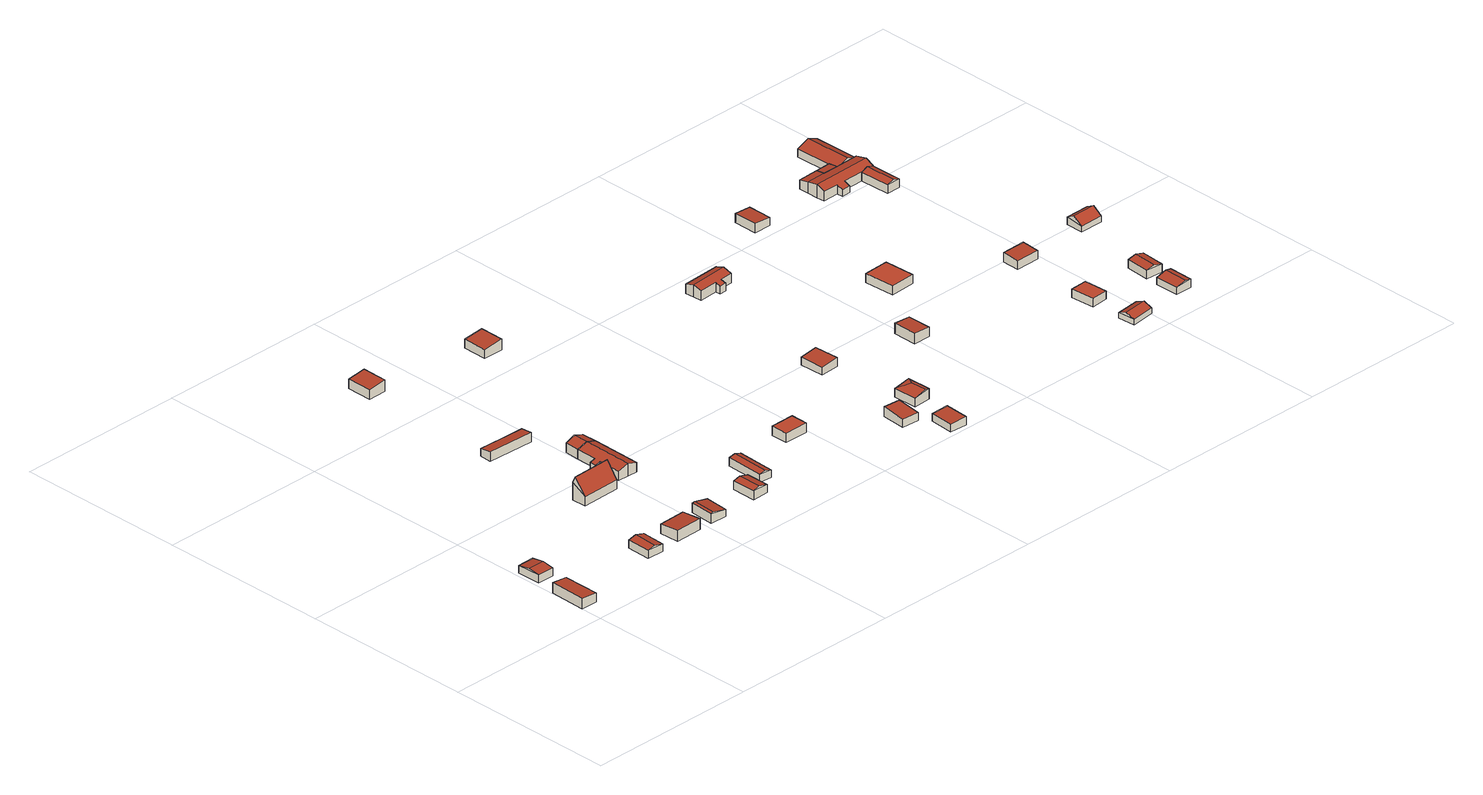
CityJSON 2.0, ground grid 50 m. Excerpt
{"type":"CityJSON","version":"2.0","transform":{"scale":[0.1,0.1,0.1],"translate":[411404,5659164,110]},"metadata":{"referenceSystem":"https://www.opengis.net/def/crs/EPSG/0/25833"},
"CityObjects":{
"building1":{"type":"Building","attributes":{"Dachtyp_tdc":"tdcPolyFlatRoof","Gemeindeschluessel":14612000,"Dachneigung":4.53,"QualitaetDacherkennung":64,"Geometrietyp2DReferenz":"3000","measuredHeight":3.01,"function":"31001_9998","roofType":"2100"},"geometry":[{"type":"Solid","lod":"2","boundaries":[[[[0,1,2,3]],[[1,4,5,2]],[[4,6,7,5]],[[6,0,3,7]],[[6,4,1,0]],[[3,2,5,7]]]],"semantics":{"surfaces":[{"type":"WallSurface"},{"type":"RoofSurface"},{"type":"GroundSurface"}],"values":[[0,0,0,0,1,2]]}}]},
"building2":{"type":"Building","attributes":{"Dachtyp_tdc":"tdcGableRoof","Gemeindeschluessel":14612000,"Dachneigung":10.88,"QualitaetDacherkennung":91,"Geometrietyp2DReferenz":"3000","measuredHeight":2.89,"function":"31001_9998","roofType":"3100"},"geometry":[{"type":"Solid","lod":"2","boundaries":[[[[8,9,10,11]],[[9,12,13,10]],[[12,14,15,13]],[[14,8,11,15]],[[12,9,16]],[[8,14,17]],[[9,8,17,16]],[[14,12,16,17]],[[11,10,13,15]]]],"semantics":{"surfaces":[{"type":"WallSurface"},{"type":"RoofSurface"},{"type":"GroundSurface"}],"values":[[0,0,0,0,0,0,1,1,2]]}}]},
"building3":{"type":"Building","attributes":{"Dachtyp_tdc":"tdcGableRoof","Gemeindeschluessel":14612000,"Dachneigung":15.86,"QualitaetDacherkennung":92,"Geometrietyp2DReferenz":"3000","measuredHeight":2.92,"function":"31001_9998","roofType":"3100"},"geometry":[{"type":"Solid","lod":"2","boundaries":[[[[18,19,20,21]],[[19,22,23,20]],[[22,24,25,23]],[[24,18,21,25]],[[22,19,26]],[[18,24,27]],[[19,18,27,26]],[[24,22,26,27]],[[21,20,23,25]]]],"semantics":{"surfaces":[{"type":"WallSurface"},{"type":"RoofSurface"},{"type":"GroundSurface"}],"values":[[0,0,0,0,0,0,1,1,2]]}}]},
"building4":{"type":"Building","attributes":{"Dachtyp_tdc":"tdcPolyFlatRoof","Gemeindeschluessel":14612000,"Dachneigung":4.8,"QualitaetDacherkennung":93,"Geometrietyp2DReferenz":"3000","measuredHeight":3.27,"function":"31001_9998","roofType":"2100"},"geometry":[{"type":"Solid","lod":"2","boundaries":[[[[28,29,30,31]],[[29,32,33,30]],[[32,34,35,33]],[[34,28,31,35]],[[34,32,29,28]],[[31,30,33,35]]]],"semantics":{"surfaces":[{"type":"WallSurface"},{"type":"RoofSurface"},{"type":"GroundSurface"}],"values":[[0,0,0,0,1,2]]}}]},
"building5":{"type":"Building","attributes":{"Dachtyp_tdc":"tdcGableRoof","Gemeindeschluessel":14612000,"Dachneigung":54.46,"QualitaetDacherkennung":8,"Geometrietyp2DReferenz":"3000","measuredHeight":7.05,"function":"31001_9998","roofType":"3100"},"geometry":[{"type":"Solid","lod":"2","boundaries":[[[[36,37,38,39]],[[37,40,41,38]],[[40,42,43,41]],[[42,36,39,43]],[[40,37,44]],[[36,42,45]],[[37,36,45,44]],[[42,40,44,45]],[[39,38,41,43]]]],"semantics":{"surfaces":[{"type":"WallSurface"},{"type":"RoofSurface"},{"type":"GroundSurface"}],"values":[[0,0,0,0,0,0,1,1,2]]}}]},
"building6":{"type":"Building","attributes":{"Dachtyp_tdc":"tdcGableRoof","Gemeindeschluessel":14612000,"Dachneigung":11.68,"QualitaetDacherkennung":81,"Geometrietyp2DReferenz":"3000","measuredHeight":2.86,"function":"31001_9998","roofType":"3100"},"geometry":[{"type":"Solid","lod":"2","boundaries":[[[[46,47,48,49]],[[47,50,51,48]],[[50,52,53,51]],[[52,46,49,53]],[[50,47,54]],[[46,52,55]],[[47,46,55,54]],[[52,50,54,55]],[[49,48,51,53]]]],"semantics":{"surfaces":[{"type":"WallSurface"},{"type":"RoofSurface"},{"type":"GroundSurface"}],"values":[[0,0,0,0,0,0,1,1,2]]}}]},
"building7":{"type":"Building","attributes":{"Dachtyp_tdc":"tdcPolyFlatRoof","Gemeindeschluessel":14612000,"Dachneigung":7.25,"QualitaetDacherkennung":86,"Geometrietyp2DReferenz":"3000","measuredHeight":2.77,"function":"31001_9998","roofType":"2100"},"geometry":[{"type":"Solid","lod":"2","boundaries":[[[[56,57,58,59]],[[57,60,61,58]],[[60,62,63,61]],[[62,64,65,63]],[[64,62,60,57,56]],[[59,58,61,63,65]],[[64,56,59,65]]]],"semantics":{"surfaces":[{"type":"WallSurface"},{"type":"RoofSurface"},{"type":"GroundSurface"}],"values":[[0,0,0,0,1,2,0]]}}]},
"building8":{"type":"Building","attributes":{"Dachtyp_tdc":"tdcGableRoof","Gemeindeschluessel":14612000,"Dachneigung":17.83,"QualitaetDacherkennung":98,"Geometrietyp2DReferenz":"3000","measuredHeight":3.69,"function":"31001_9998","roofType":"3100"},"geometry":[{"type":"Solid","lod":"2","boundaries":[[[[66,67,68,69]],[[67,70,71,68]],[[70,72,73,71]],[[72,74,75,73]],[[74,76,77,75]],[[76,78,79,77]],[[78,80,81,79]],[[80,82,83,81]],[[82,84,85,83]],[[84,66,69,85]],[[80,78,76,74]],[[74,72,70,67,66,84,82,80]],[[69,68,71,73,75,77,79,81,83,85]]]],"semantics":{"surfaces":[{"type":"WallSurface"},{"type":"RoofSurface"},{"type":"GroundSurface"}],"values":[[0,0,0,0,0,0,0,0,0,0,1,1,2]]}}]},
"building9":{"type":"Building","attributes":{"Dachtyp_tdc":"tdcGableRoof","Gemeindeschluessel":14612000,"Dachneigung":18.16,"QualitaetDacherkennung":98,"Geometrietyp2DReferenz":"3000","measuredHeight":3.71,"function":"31001_9998","roofType":"3100"},"geometry":[{"type":"Solid","lod":"2","boundaries":[[[[86,76,77,87]],[[76,72,73,77]],[[72,88,89,73]],[[88,86,87,89]],[[72,76,74]],[[86,88,90]],[[76,86,90,74]],[[88,72,74,90]],[[87,77,73,89]]]],"semantics":{"surfaces":[{"type":"WallSurface"},{"type":"RoofSurface"},{"type":"GroundSurface"}],"values":[[0,0,0,0,0,0,1,1,2]]}}]},
"building10":{"type":"Building","attributes":{"Dachtyp_tdc":"tdcPolyFlatRoof","Gemeindeschluessel":14612000,"Dachneigung":5.71,"QualitaetDacherkennung":77,"Geometrietyp2DReferenz":"3000","measuredHeight":3.34,"function":"31001_9998","roofType":"2100"},"geometry":[{"type":"Solid","lod":"2","boundaries":[[[[91,92,93,94]],[[92,95,96,93]],[[95,97,98,96]],[[97,91,94,98]],[[97,95,92,91]],[[94,93,96,98]]]],"semantics":{"surfaces":[{"type":"WallSurface"},{"type":"RoofSurface"},{"type":"GroundSurface"}],"values":[[0,0,0,0,1,2]]}}]},
"building11":{"type":"Building","attributes":{"Dachtyp_tdc":"tdcGableRoof","Gemeindeschluessel":14612000,"Dachneigung":14.66,"QualitaetDacherkennung":97,"Geometrietyp2DReferenz":"3000","measuredHeight":2.99,"function":"31001_9998","roofType":"3100"},"geometry":[{"type":"Solid","lod":"2","boundaries":[[[[99,100,101,102]],[[100,103,104,101]],[[103,105,106,104]],[[105,99,102,106]],[[103,100,107]],[[99,105,108]],[[100,99,108,107]],[[105,103,107,108]],[[102,101,104,106]]]],"semantics":{"surfaces":[{"type":"WallSurface"},{"type":"RoofSurface"},{"type":"GroundSurface"}],"values":[[0,0,0,0,0,0,1,1,2]]}}]},
"building12":{"type":"Building","attributes":{"Dachtyp_tdc":"tdcGableRoof","Gemeindeschluessel":14612000,"Dachneigung":17.08,"QualitaetDacherkennung":91,"Geometrietyp2DReferenz":"3000","measuredHeight":2.75,"function":"31001_9998","roofType":"3100"},"geometry":[{"type":"Solid","lod":"2","boundaries":[[[[109,110,111,112]],[[110,113,114,111]],[[113,115,116,114]],[[115,109,112,116]],[[113,110,117]],[[109,115,118]],[[110,109,118,117]],[[115,113,117,118]],[[112,111,114,116]]]],"semantics":{"surfaces":[{"type":"WallSurface"},{"type":"RoofSurface"},{"type":"GroundSurface"}],"values":[[0,0,0,0,0,0,1,1,2]]}}]},
"building13":{"type":"Building","attributes":{"Dachtyp_tdc":"tdcPolyFlatRoof","Gemeindeschluessel":14612000,"Dachneigung":0,"QualitaetDacherkennung":90,"Geometrietyp2DReferenz":"3000","measuredHeight":2.72,"function":"31001_9998","roofType":"1000"},"geometry":[{"type":"Solid","lod":"2","boundaries":[[[[119,120,121,122]],[[120,123,124,121]],[[123,125,126,124]],[[125,119,122,126]],[[125,123,120,119]],[[122,121,124,126]]]],"semantics":{"surfaces":[{"type":"WallSurface"},{"type":"RoofSurface"},{"type":"GroundSurface"}],"values":[[0,0,0,0,1,2]]}}]},
"building14":{"type":"Building","attributes":{"Dachtyp_tdc":"tdcPolyFlatRoof","Gemeindeschluessel":14612000,"Dachneigung":6.57,"QualitaetDacherkennung":87,"Geometrietyp2DReferenz":"3000","measuredHeight":3.23,"function":"31001_9998","roofType":"2100"},"geometry":[{"type":"Solid","lod":"2","boundaries":[[[[127,128,129,130]],[[128,131,132,129]],[[131,133,134,132]],[[133,127,130,134]],[[133,131,128,127]],[[130,129,132,134]]]],"semantics":{"surfaces":[{"type":"WallSurface"},{"type":"RoofSurface"},{"type":"GroundSurface"}],"values":[[0,0,0,0,1,2]]}}]},
"building15":{"type":"Building","attributes":{"Dachtyp_tdc":"tdcPolyFlatRoof","Gemeindeschluessel":14612000,"Dachneigung":4.72,"QualitaetDacherkennung":64,"Geometrietyp2DReferenz":"3000","measuredHeight":2.87,"function":"31001_9998","roofType":"2100"},"geometry":[{"type":"Solid","lod":"2","boundaries":[[[[135,136,137,138]],[[136,139,140,137]],[[139,141,142,140]],[[141,135,138,142]],[[141,139,136,135]],[[138,137,140,142]]]],"semantics":{"surfaces":[{"type":"WallSurface"},{"type":"RoofSurface"},{"type":"GroundSurface"}],"values":[[0,0,0,0,1,2]]}}]},
"building16":{"type":"Building","attributes":{"Dachtyp_tdc":"tdcPolyFlatRoof","Gemeindeschluessel":14612000,"Dachneigung":5.45,"QualitaetDacherkennung":86,"Geometrietyp2DReferenz":"3000","measuredHeight":2.51,"function":"31001_9998","roofType":"2100"},"geometry":[{"type":"Solid","lod":"2","boundaries":[[[[143,144,145,146]],[[144,147,148,145]],[[147,149,150,148]],[[149,143,146,150]],[[149,147,144,143]],[[146,145,148,150]]]],"semantics":{"surfaces":[{"type":"WallSurface"},{"type":"RoofSurface"},{"type":"GroundSurface"}],"values":[[0,0,0,0,1,2]]}}]},
"building17":{"type":"Building","attributes":{"Dachtyp_tdc":"tdcHipAndGableRoof","Gemeindeschluessel":14612000,"Dachneigung":15.4,"QualitaetDacherkennung":24,"Geometrietyp2DReferenz":"3000","measuredHeight":3.42,"function":"31001_9998","roofType":"5000"},"geometry":[{"type":"Solid","lod":"2","boundaries":[[[[151,152,153,154]],[[152,155,156,153]],[[155,157,158,156]],[[157,151,154,158]],[[155,152,159]],[[151,157,160]],[[152,151,160,159]],[[157,155,159,160]],[[154,153,156,158]]]],"semantics":{"surfaces":[{"type":"WallSurface"},{"type":"RoofSurface"},{"type":"GroundSurface"}],"values":[[0,0,0,0,1,0,1,1,2]]}}]},
"building18":{"type":"Building","attributes":{"Dachtyp_tdc":"tdcPolyFlatRoof","Gemeindeschluessel":14612000,"Dachneigung":3.75,"QualitaetDacherkennung":88,"Geometrietyp2DReferenz":"3000","measuredHeight":2.72,"function":"31001_9998","roofType":"2100"},"geometry":[{"type":"Solid","lod":"2","boundaries":[[[[161,162,163,164]],[[162,165,166,163]],[[165,167,168,166]],[[167,161,164,168]],[[167,165,162,161]],[[164,163,166,168]]]],"semantics":{"surfaces":[{"type":"WallSurface"},{"type":"RoofSurface"},{"type":"GroundSurface"}],"values":[[0,0,0,0,1,2]]}}]},
"building19":{"type":"Building","attributes":{"Dachtyp_tdc":"tdcGableRoof","Gemeindeschluessel":14612000,"Dachneigung":17.19,"QualitaetDacherkennung":82,"Geometrietyp2DReferenz":"3000","measuredHeight":3.48,"function":"31001_9998","roofType":"3100"},"geometry":[{"type":"Solid","lod":"2","boundaries":[[[[169,170,171,172]],[[170,173,174,171]],[[173,175,176,174]],[[175,177,178,176]],[[177,179,180,178]],[[179,181,182,180]],[[181,183,184,182]],[[183,185,186,184]],[[185,187,188,186]],[[187,169,172,188]],[[169,187,185,183]],[[172,171,174,176,178,180,182,184,186,188]],[[183,181,179,177,175,173,170,169]]]],"semantics":{"surfaces":[{"type":"WallSurface"},{"type":"RoofSurface"},{"type":"GroundSurface"}],"values":[[0,0,0,0,0,0,0,0,0,0,1,2,1]]}}]},
"building20":{"type":"Building","attributes":{"Dachtyp_tdc":"tdcPolyFlatRoof","Gemeindeschluessel":14612000,"Dachneigung":4.15,"QualitaetDacherkennung":89,"Geometrietyp2DReferenz":"3000","measuredHeight":3.03,"function":"31001_9998","roofType":"2100"},"geometry":[{"type":"Solid","lod":"2","boundaries":[[[[189,190,191,192]],[[190,193,194,191]],[[193,195,196,194]],[[195,189,192,196]],[[195,193,190,189]],[[192,191,194,196]]]],"semantics":{"surfaces":[{"type":"WallSurface"},{"type":"RoofSurface"},{"type":"GroundSurface"}],"values":[[0,0,0,0,1,2]]}}]},
"building21":{"type":"Building","attributes":{"Dachtyp_tdc":"tdcPolyFlatRoof","Gemeindeschluessel":14612000,"Dachneigung":0,"QualitaetDacherkennung":54,"Geometrietyp2DReferenz":"3000","measuredHeight":2.6,"function":"31001_9998","roofType":"1000"},"geometry":[{"type":"Solid","lod":"2","boundaries":[[[[197,198,199,200]],[[198,201,202,199]],[[201,203,204,202]],[[203,197,200,204]],[[203,201,198,197]],[[200,199,202,204]]]],"semantics":{"surfaces":[{"type":"WallSurface"},{"type":"RoofSurface"},{"type":"GroundSurface"}],"values":[[0,0,0,0,1,2]]}}]},
"building22":{"type":"Building","attributes":{"Dachtyp_tdc":"tdcPolyFlatRoof","Gemeindeschluessel":14612000,"Dachneigung":3.13,"QualitaetDacherkennung":85,"Geometrietyp2DReferenz":"3000","measuredHeight":2.66,"function":"31001_9998","roofType":"2100"},"geometry":[{"type":"Solid","lod":"2","boundaries":[[[[205,206,207,208]],[[206,209,210,207]],[[209,211,212,210]],[[211,205,208,212]],[[211,209,206,205]],[[208,207,210,212]]]],"semantics":{"surfaces":[{"type":"WallSurface"},{"type":"RoofSurface"},{"type":"GroundSurface"}],"values":[[0,0,0,0,1,2]]}}]},
"building23":{"type":"Building","attributes":{"Gemeindeschluessel":14612000,"Dachneigung":66,"Dachorientierung":84.26,"MittlereTraufHoehe":113.12,"QualitaetDacherkennung":68,"ObjektHoehe":2.75,"BodenHoehe":111.47,"Geometrietyp2DReferenz":"3000","AbsoluteHoehe":114.23,"Dachflaeche":38.28,"measuredHeight":2.75,"function":"31001_9998","roofType":"3100","storeysAboveGround":1},"geometry":[{"type":"MultiSurface","lod":"2","boundaries":[[[213,214,215,216]],[[214,217,218,215]],[[217,219,220,218]],[[219,213,216,220]],[[217,214,221]],[[213,219,222]],[[214,213,222,221]],[[219,217,221,222]],[[216,215,218,220]]],"semantics":{"surfaces":[{"type":"WallSurface"},{"type":"RoofSurface"},{"type":"GroundSurface"}],"values":[0,0,0,0,0,0,1,1,2]}}]},
"building24":{"type":"Building","attributes":{"Dachtyp_tdc":"tdcPolyFlatRoof","Gemeindeschluessel":14612000,"Dachneigung":0,"QualitaetDacherkennung":87,"Geometrietyp2DReferenz":"3000","measuredHeight":2.45,"function":"31001_9998","roofType":"1000"},"geometry":[{"type":"Solid","lod":"2","boundaries":[[[[223,224,225,226]],[[224,227,228,225]],[[227,229,230,228]],[[229,223,226,230]],[[229,227,224,223]],[[226,225,228,230]]]],"semantics":{"surfaces":[{"type":"WallSurface"},{"type":"RoofSurface"},{"type":"GroundSurface"}],"values":[[0,0,0,0,1,2]]}}]},
"building25":{"type":"Building","attributes":{"Dachtyp_tdc":"tdcPolyFlatRoof","Gemeindeschluessel":14612000,"Dachneigung":3.29,"QualitaetDacherkennung":92,"Geometrietyp2DReferenz":"3000","measuredHeight":2.77,"function":"31001_9998","roofType":"2100"},"geometry":[{"type":"Solid","lod":"2","boundaries":[[[[231,232,233,234]],[[232,235,236,233]],[[235,237,238,236]],[[237,231,234,238]],[[237,235,232,231]],[[234,233,236,238]]]],"semantics":{"surfaces":[{"type":"WallSurface"},{"type":"RoofSurface"},{"type":"GroundSurface"}],"values":[[0,0,0,0,1,2]]}}]},
"building26":{"type":"Building","attributes":{"Dachtyp_tdc":"tdcGableRoof","Gemeindeschluessel":14612000,"Dachneigung":14.57,"QualitaetDacherkennung":77,"Geometrietyp2DReferenz":"3000","measuredHeight":2.85,"function":"31001_9998","roofType":"3100"},"geometry":[{"type":"Solid","lod":"2","boundaries":[[[[239,240,241,242]],[[240,243,244,241]],[[243,245,246,244]],[[245,239,242,246]],[[243,240,247]],[[239,245,248]],[[240,239,248,247]],[[245,243,247,248]],[[242,241,244,246]]]],"semantics":{"surfaces":[{"type":"WallSurface"},{"type":"RoofSurface"},{"type":"GroundSurface"}],"values":[[0,0,0,0,0,0,1,1,2]]}}]},
"building27":{"type":"Building","attributes":{"Dachtyp_tdc":"tdcGableRoof","Gemeindeschluessel":14612000,"Dachneigung":15.54,"QualitaetDacherkennung":84,"Geometrietyp2DReferenz":"3000","measuredHeight":3.16,"function":"31001_9998","roofType":"3100"},"geometry":[{"type":"Solid","lod":"2","boundaries":[[[[249,250,251,252]],[[250,253,254,251]],[[253,255,256,254]],[[255,249,252,256]],[[253,250,257]],[[249,255,258]],[[250,249,258,257]],[[255,253,257,258]],[[252,251,254,256]]]],"semantics":{"surfaces":[{"type":"WallSurface"},{"type":"RoofSurface"},{"type":"GroundSurface"}],"values":[[0,0,0,0,0,0,1,1,2]]}}]},
"building28":{"type":"Building","attributes":{"Gemeindeschluessel":14612000,"Geometrietyp2DReferenz":"3000","function":"31001_9998","roofType":"9999"},"children":["building28-1","building28-2"]},
"building28-1":{"type":"BuildingPart","attributes":{"Dachtyp_tdc":"tdcPolyFlatRoof","Dachneigung":8.41,"QualitaetDacherkennung":93,"Geometrietyp2DReferenz":"3000","measuredHeight":3.07,"roofType":"2100"},"parents":["building28"],"geometry":[{"type":"MultiSurface","lod":"2","boundaries":[[[259,260,261,262]],[[263,264,265,266]],[[263,259,262,264]],[[263,266,260,259]],[[262,261,265,264]]],"semantics":{"surfaces":[{"type":"WallSurface"},{"type":"RoofSurface"},{"type":"GroundSurface"}],"values":[0,0,0,1,2]}}]},
"building28-2":{"type":"BuildingPart","attributes":{"Dachtyp_tdc":"tdcGableRoof","Dachneigung":12.44,"QualitaetDacherkennung":80,"Geometrietyp2DReferenz":"3000","measuredHeight":3.79,"roofType":"3100"},"parents":["building28"],"geometry":[{"type":"MultiSurface","lod":"2","boundaries":[[[260,267,268,261]],[[267,269,270,268]],[[269,271,272,270]],[[271,273,274,272]],[[273,275,276,274]],[[275,277,278,276]],[[277,279,280,278]],[[279,281,282,280]],[[281,283,284,282]],[[283,285,286,284]],[[285,287,288,286]],[[287,266,265,288]],[[287,285,283,281,279,277,275,273,271]],[[271,269,267,260,266,287]],[[261,268,270,272,274,276,278,280,282,284,286,288,265]]],"semantics":{"surfaces":[{"type":"WallSurface"},{"type":"RoofSurface"},{"type":"GroundSurface"}],"values":[0,0,0,0,0,0,0,0,0,0,0,0,1,1,2]}}]},
"building29":{"type":"Building","attributes":{"Dachtyp_tdc":"tdcPolyFlatRoof","Gemeindeschluessel":14612000,"Dachneigung":8.72,"QualitaetDacherkennung":92,"Geometrietyp2DReferenz":"3000","measuredHeight":2.89,"function":"31001_9998","roofType":"2100"},"geometry":[{"type":"Solid","lod":"2","boundaries":[[[[289,267,290,291]],[[267,260,292,290]],[[260,259,293,292]],[[259,289,291,293]],[[259,260,267,289]],[[291,290,292,293]]]],"semantics":{"surfaces":[{"type":"WallSurface"},{"type":"RoofSurface"},{"type":"GroundSurface"}],"values":[[0,0,0,0,1,2]]}}]},
"building30":{"type":"Building","attributes":{"Dachtyp_tdc":"tdcGableRoof","Gemeindeschluessel":14612000,"Dachneigung":20.88,"QualitaetDacherkennung":90,"Geometrietyp2DReferenz":"3000","measuredHeight":3.38,"function":"31001_9998","roofType":"3100"},"geometry":[{"type":"Solid","lod":"2","boundaries":[[[[294,295,276,296]],[[295,297,274,276]],[[297,298,299,274]],[[298,294,296,299]],[[297,295,300]],[[294,298,301]],[[295,294,301,300]],[[298,297,300,301]],[[296,276,274,299]]]],"semantics":{"surfaces":[{"type":"WallSurface"},{"type":"RoofSurface"},{"type":"GroundSurface"}],"values":[[0,0,0,0,0,0,1,1,2]]}}]},
"building31":{"type":"Building","attributes":{"Dachtyp_tdc":"tdcFreeFormRoof","Gemeindeschluessel":14612000,"Dachneigung":20.73,"QualitaetDacherkennung":95,"Geometrietyp2DReferenz":"3000","measuredHeight":3.71,"function":"31001_9998","roofType":"5000"},"geometry":[{"type":"Solid","lod":"2","boundaries":[[[[302,303,304,291]],[[303,305,306,304]],[[305,307,308,306]],[[307,309,290,308]],[[309,302,291,290]],[[310,307,305,311]],[[309,310,311,303,302]],[[305,303,311]],[[309,307,310]],[[291,304,306,308,290]]]],"semantics":{"surfaces":[{"type":"WallSurface"},{"type":"RoofSurface"},{"type":"GroundSurface"}],"values":[[0,0,0,0,0,1,1,0,0,2]]}}]},
"building32":{"type":"Building","attributes":{"Dachtyp_tdc":"tdcGableRoof","Gemeindeschluessel":14612000,"Dachneigung":34.19,"QualitaetDacherkennung":78,"Geometrietyp2DReferenz":"3000","measuredHeight":3.46,"function":"31001_9998","roofType":"3100"},"geometry":[{"type":"Solid","lod":"2","boundaries":[[[[312,313,314,315]],[[313,316,317,314]],[[316,318,319,317]],[[318,312,315,319]],[[316,313,320]],[[312,318,321]],[[313,312,321,320]],[[318,316,320,321]],[[315,314,317,319]]]],"semantics":{"surfaces":[{"type":"WallSurface"},{"type":"RoofSurface"},{"type":"GroundSurface"}],"values":[[0,0,0,0,0,0,1,1,2]]}}]}
},
"vertices":[
[3,168,42],[49,167,38],[49,167,12],[3,168,12],[49,61,38],[49,61,12],[0,62,42],[0,62,12],
[58,222,38],[8,222,38],[8,222,15],[58,222,15],[8,292,36],[8,292,15],[58,292,36],[58,292,15],[8,255,43],[58,255,43],
[282,112,39],[285,182,39],[285,182,16],[282,112,16],[335,179,38],[335,179,16],[332,110,38],[332,110,16],[308,181,45],[305,111,45],
[468,175,45],[469,116,50],[469,116,18],[468,175,18],[389,115,50],[389,115,18],[388,173,45],[388,173,18],
[347,441,69],[461,444,69],[461,444,18],[347,441,18],[462,401,44],[462,401,18],[348,398,44],[348,398,18],[462,434,89],[347,431,89],
[510,118,45],[514,188,45],[514,188,18],[510,118,18],[564,185,38],[564,185,18],[560,116,38],[560,116,18],[522,188,47],[518,118,47],
[334,717,45],[336,752,40],[336,752,17],[334,717,17],[407,749,40],[407,749,17],[475,746,40],[475,746,17],[473,711,45],[473,711,17],
[479,492,40],[479,511,40],[479,511,18],[479,492,18],[495,511,45],[495,511,18],[496,571,45],[496,571,18],[527,570,55],[527,570,18],[557,570,45],[557,570,18],[555,424,45],[555,424,18],[525,424,55],[525,424,18],[494,425,45],[494,425,18],[495,492,45],[495,492,18],
[556,614,45],[556,614,18],[498,614,45],[498,614,18],[527,614,55],
[391,1142,49],[337,1142,43],[337,1142,15],[391,1142,15],[337,1215,43],[337,1215,15],[391,1215,49],[391,1215,15],
[662,121,45],[662,191,45],[662,191,20],[662,121,20],[712,191,42],[712,191,20],[712,122,42],[712,122,20],[683,191,50],[683,122,50],
[731,168,44],[735,279,44],[735,279,20],[731,168,20],[773,277,42],[773,277,20],[769,166,42],[769,166,20],[753,278,48],[749,167,48],
[984,257,47],[914,257,47],[914,257,20],[984,257,20],[914,307,47],[914,307,20],[984,307,47],[984,307,20],
[740,1080,44],[681,1081,38],[681,1081,12],[740,1080,12],[682,1152,38],[682,1152,12],[741,1151,44],[741,1151,12],
[1228,174,45],[1224,104,40],[1224,104,17],[1228,174,17],[1174,108,40],[1174,108,17],[1178,178,45],[1178,178,17],
[1293,5,41],[1243,9,37],[1243,9,16],[1293,5,16],[1248,79,37],[1248,79,16],[1297,75,41],[1297,75,16],
[1270,160,37],[1268,230,37],[1268,230,13],[1270,160,13],[1318,232,44],[1318,232,13],[1320,162,44],[1320,162,13],[1305,207,47],[1307,161,47],
[1271,435,39],[1216,432,35],[1216,432,12],[1271,435,12],[1213,503,36],[1213,503,12],[1267,506,39],[1267,506,12],
[1370,930,47],[1371,905,39],[1371,905,12],[1370,930,12],[1333,903,39],[1333,903,12],[1334,888,34],[1334,888,12],[1314,887,34],[1314,887,12],[1313,902,39],[1313,902,12],[1258,898,39],[1258,898,12],[1256,923,47],[1256,923,12],[1255,949,39],[1255,949,12],[1368,955,39],[1368,955,12],
[1485,446,42],[1535,446,39],[1535,446,12],[1485,446,12],[1535,376,39],[1535,376,12],[1485,376,42],[1485,376,12],
[1684,581,40],[1610,579,40],[1610,579,14],[1684,581,14],[1606,668,40],[1606,668,14],[1680,671,40],[1680,671,14],
[1584,1103,38],[1634,1103,35],[1634,1103,11],[1584,1103,11],[1634,1033,35],[1634,1033,11],[1584,1033,38],[1584,1033,11],
[1999,58,31],[1930,51,31],[1930,51,15],[1999,58,15],[1925,101,31],[1925,101,15],[1994,108,31],[1994,108,15],[1927,76,42],[1997,83,42],
[1919,184,39],[1914,254,39],[1914,254,15],[1919,184,15],[1964,257,39],[1964,257,15],[1968,188,39],[1968,188,15],
[1918,447,37],[1918,497,40],[1918,497,12],[1918,447,12],[1988,497,40],[1988,497,12],[1988,447,37],[1988,447,12],
[2107,79,35],[2107,149,35],[2107,149,15],[2107,79,15],[2157,149,39],[2157,149,15],[2157,79,39],[2157,79,15],[2139,149,43],[2139,79,43],
[2110,186,38],[2115,256,38],[2115,256,14],[2110,186,14],[2164,252,38],[2164,252,14],[2159,182,38],[2159,182,14],[2139,254,45],[2134,184,45],
[1873,1107,37],[1873,1080,41],[1873,1080,10],[1873,1107,10],[1812,1105,37],[1812,1105,10],[1813,1078,10],[1813,1078,41],
[1919,1080,41],[1919,1080,10],[1988,1082,41],[1988,1082,10],[1989,1049,48],[1989,1049,10],[1990,1025,37],[1990,1025,10],[1948,1024,36],[1948,1024,10],[1888,1023,36],[1888,1023,10],[1888,1006,28],[1888,1006,10],[1862,1005,28],[1862,1005,10],[1862,1023,36],[1862,1023,10],[1814,1022,37],[1814,1022,10],[1813,1045,48],[1813,1045,10],
[1918,1108,37],[1919,1080,12],[1918,1108,12],[1873,1080,12],[1873,1107,12],
[1950,935,35],[1948,1024,35],[1950,935,10],[1990,1025,35],[1992,936,35],[1992,936,10],[1969,1025,43],[1971,935,43],
[1918,1108,35],[1916,1216,35],[1916,1216,12],[1985,1217,35],[1985,1217,12],[1988,1082,35],[1988,1082,12],[1919,1080,35],[1956,1081,49],[1953,1216,49],
[2158,513,34],[2228,513,34],[2228,513,11],[2158,513,11],[2228,463,27],[2228,463,11],[2158,463,27],[2158,463,11],[2228,490,46],[2158,490,46]
]}
